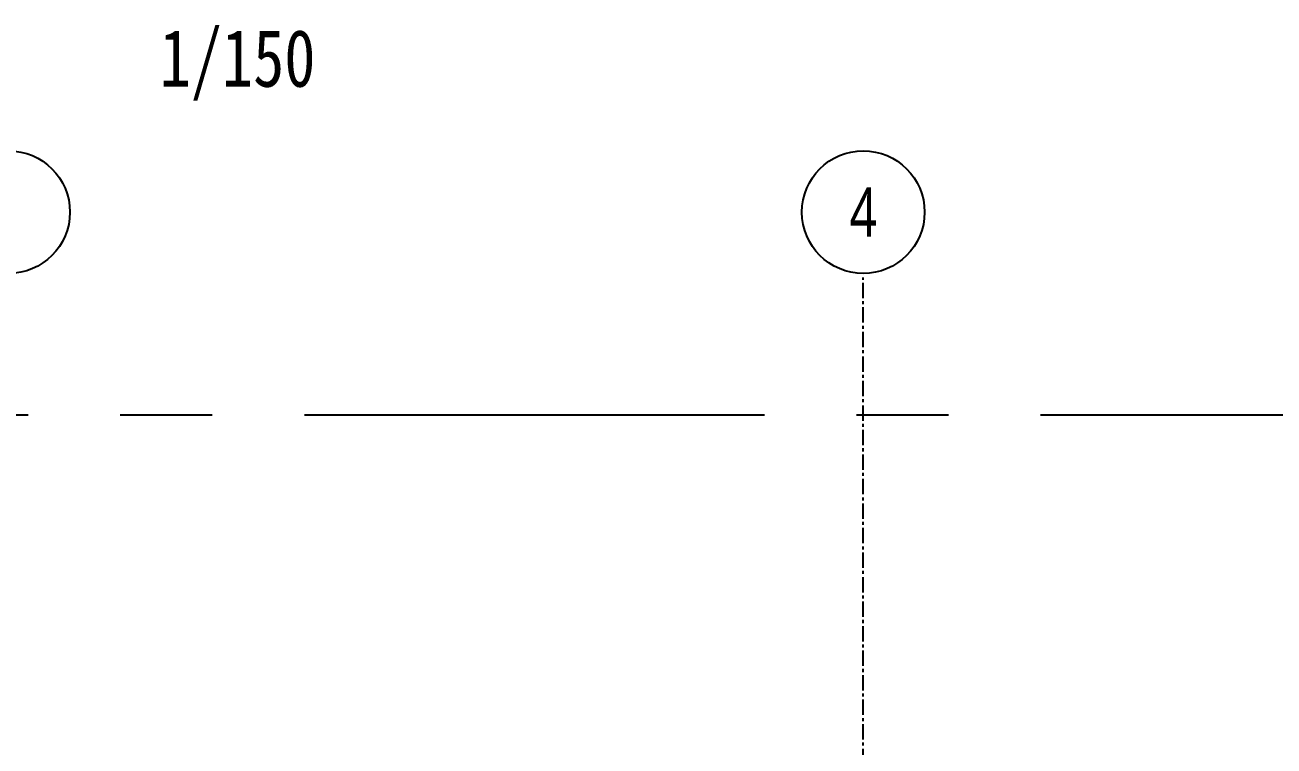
# Model space of a CAD drawing. Header units: millimetres. Extents: x -3377 to 119122, y -22007 to 15479.
# Drawn here: x 53991 to 55518, y 14597 to 15479 of the extents above; entities that cross this region are included whole.
import ezdxf
from ezdxf.enums import TextEntityAlignment as Align

# ---------------------------------------------------------------- set-up
doc = ezdxf.new("R2010")
doc.units = ezdxf.units.MM
doc.header["$LTSCALE"] = 150
doc.header["$MEASUREMENT"] = 0
doc.linetypes.add('CENTER', pattern=[2, 1.25, -0.25, 0.25, -0.25])
doc.layers.get('0').update_dxf_attribs({"plot": 0})
for name, color, linetype in [('Col-Line', 8, 'CENTER'), ('Duct', 1, 'Continuous'), ('GRID', 5, 'CENTER'), ('TEXT', 2, 'Continuous')]:
    doc.layers.add(name, color=color, linetype=linetype)
doc.layers.add('S-ARCH', color=252, linetype='Continuous', plot=False)
doc.styles.add('C1', font='', dxfattribs={"bigfont": 'japanese.shx'})
doc.styles.add('TITLE', font='', dxfattribs={"width": 0.7})
doc.styles.get('C1').set_extended_font_data('微軟正黑體')
doc.styles.get('TITLE').set_extended_font_data('MingLiU')

# ---------------------------------------------------------------- blocks, each defined once
blk = doc.blocks.new('A$C3CD31075')
at = {"layer": 'Col-Line', "color": 252, "linetype": 'ByBlock'}
for centre in [(1511.5, 1486), (2556.5, 1486)]:
    blk.add_circle(centre, 75, dxfattribs=at)
at = {"layer": 'Duct', "color": 252, "linetype": 'CENTER', "ltscale": 3}
blk.add_lwpolyline([(-2626.8, -1606.5), (-2626.8, -349.3), (-2626.9, 1238.2), (3181.4, 1238.1), (3180.9, -349.4), (3180.5, -1606.5), (198.7, -1606.5)], close=True, dxfattribs=at)
blk.add_lwpolyline([(-2626.8, -1606.5), (-2626.8, -349.3), (-2626.9, 1238.2), (3181.4, 1238.1), (3180.9, -349.4), (3180.5, -1606.5), (198.7, -1606.5)], close=True, dxfattribs=at)
at = {"layer": 'GRID', "color": 252, "ltscale": 0.1}
blk.add_line((2556.5, -1229.2), (2556.5, 1406), dxfattribs=at)
at = {"layer": 'Col-Line', "color": 252, "style": 'C1', "width": 0.75}
blk.add_text('4', height=60, dxfattribs=at).set_placement((2556.5, 1486), align=Align.MIDDLE)
at = {"layer": 'TEXT', "color": 252, "style": 'TITLE', "width": 0.8}
blk.add_text('1/150', height=70, dxfattribs=at).set_placement((1886.7, 1639.4), align=Align.RIGHT)
blk = doc.blocks.new('2021-1102')
blk.add_blockref('A$C3CD31075', (40349.2, -1755.9))

msp = doc.modelspace()

# ---------------------------------------------------------------- block references
at = {"layer": 'S-ARCH'}
msp.add_blockref('2021-1102', (12110.4, 15520.27), dxfattribs=at)

doc.saveas('drawing.dxf')
